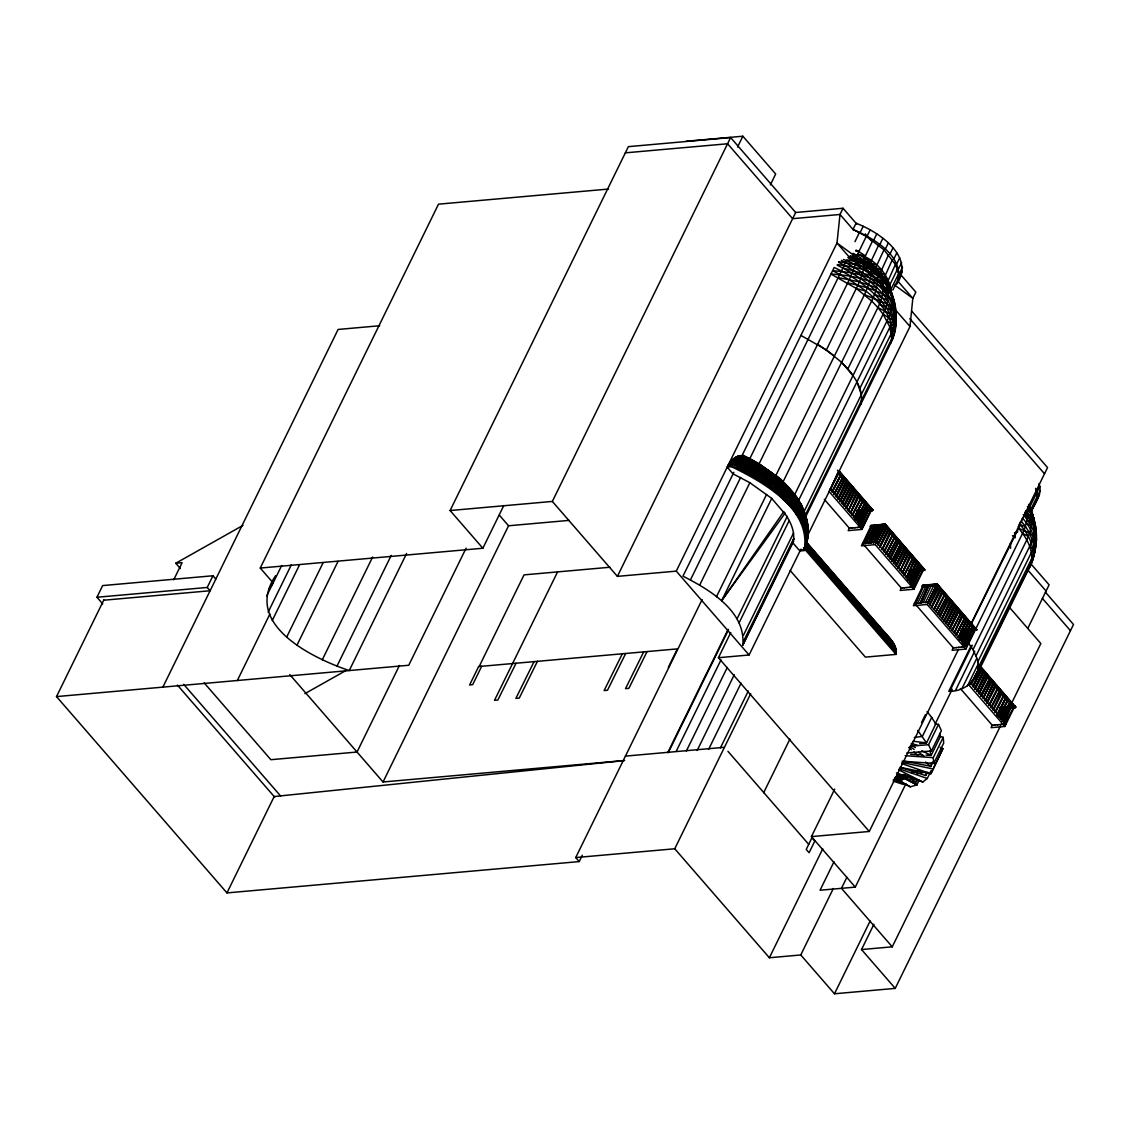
<?xml version="1.0" encoding="UTF-8"?>
<svg xmlns="http://www.w3.org/2000/svg" width="1130" height="1130" viewBox="0 0 1130 1130"><rect width="100%" height="100%" fill="white"/><g stroke="black" fill="none" stroke-linecap="round" stroke-linejoin="round"><path stroke-width="1.5" d="M1028.611 504.39C1035.687 517.144 1036.436 533.233 1029.713 546.284L975.939 656.064C984.922 674.384 967.111 692.182 948.79 691.292L971.277 645.414M896.599 284.393C915.752 256.595 878.759 231.82 856.046 223.246L853.009 229.447L866.286 236.368L857.727 254.052C883.152 267.344 898.731 295.778 895.85 324.31C894.918 328.406 894.395 338.845 894.169 326.146C892.968 319.267 889.762 312.996 885.892 307.261C872.84 289.464 854.026 276.68 834.194 267.485L742.339 454.966L743.385 456.153L737.763 456.336L740.009 456.139C769.262 474.854 816.75 504.432 805.944 545.465C813.374 522.696 801.227 498.528 784.488 483.245C771.903 471.832 757.312 462.65 741.803 455.715C735.348 455.616 730.39 460.814 727.579 466.139L732.014 465.744L756.507 478.273L775.025 491.239L802.724 517.724L807.766 529.532L808.148 534.222L804.122 550.564L799.856 550.946L792.893 542.909C795.647 533.077 791.071 522.611 785.576 514.545L771.62 498.344L749.741 482.637L732.975 473.823L727.113 467.071L731.562 466.676C763.061 482.157 811.778 508.811 804.122 550.564M796.594 498.401L794.87 495.576L798.797 502.031L798.232 501.113L887.106 320.708C893.138 308.9 893.42 294.337 887.304 282.5L895.426 264.392L883.999 249.801L866.286 236.368M975.939 656.064L973.001 649.679L1026.789 539.9C1032.085 529.349 1033.371 516.636 1029.077 505.506L1030.744 510.139M756.055 479.219L759.869 470.052L760.335 465.009L742.622 455.828L740.616 455.814L749.487 459.063M806.679 538.784L806.608 541.044C814.448 500.392 773.09 471.168 740.927 455.814L739.19 455.969L741.803 455.715L750.927 459.769L760.335 465.009L776.55 476.38C780.689 480.688 776.268 487.567 774.573 492.172M892.446 259.547L884.282 277.585C890.03 289.04 888.787 302.925 883.081 314.154L794.461 495.067M783.387 499.954C785.59 494.982 788.528 488.033 784.488 483.245L798.048 499.813L798.599 506.085L795.986 514.489M895.426 264.392L898.633 273.63L898.082 281.356C903.689 255.239 873.264 238.204 853.009 229.447M807.413 535.493C810.323 499.262 768.047 471.224 740.009 456.139L736.35 456.916L740.927 455.814L750.899 460.037L760.335 465.009L777.624 477.354L760.645 465.998L750.56 461.139L750.927 459.769M860.763 404.356C864.125 391.22 855.89 378.578 847.853 368.903L877.911 307.544C883.236 296.879 885.524 283.8 880.383 272.613L888.618 254.646M859.845 388.452L889.903 327.093C900.935 306.738 890.045 283.249 875.694 267.697L883.999 249.801M975.218 678.155L1028.992 568.376C1038.71 549.279 1039.36 524.8 1028.455 506.113M1035.546 546.256L1033.385 555.847M977.634 662.208L1031.422 552.429C1038.315 538.911 1037.552 521.749 1027.792 509.743L1027.255 519.701L1024.232 529.942L965.896 649.072L952.082 650.301L953.268 647.871L963.777 646.939M797.822 500.251L781.014 479.473L759.12 463.766L849.365 279.477L855.396 264.688L857.727 254.052C874.168 258.219 889.239 274.463 891.288 291.667M807.102 536.552L909.989 326.499L912.814 298.334L915.851 292.119L896.486 269.816M974.667 629.777L936.417 585.721L937.166 583.928L976.673 629.523C974.696 632.179 973.608 626.401 976.673 629.523M936.417 585.721L922.645 586.738C921.6 583.603 925.103 586.88 922.645 586.738M838.418 471.704L872.191 510.591C867.628 509.588 874.168 508.006 872.191 510.591L857.755 511.862L857.246 510.633L858.249 510.478M870.453 526.086C871.936 523.614 871.47 529.179 870.453 526.086L885.228 524.108L870.651 525.521M910.3 571.187L909.184 570.918L910.201 570.311M962.252 631.02C960.952 632.97 960.881 628.28 962.223 630.342M1000.106 707.903C1001.59 705.431 1001.109 710.996 1000.106 707.903L1015.362 706.462C1015.87 709.838 1011.082 704.499 1015.362 706.462M925.597 762.044L930.795 766.535L931.403 762.524M1031.309 511.565C1034.967 502.836 1043.004 493.669 1038.993 483.612M979.625 666.644L970.995 684.483L1031.054 563.573C1034.12 550.536 1026.704 537.894 1018.596 528.261L1022.495 518.034C1031.831 528.642 1040.151 544.674 1031.874 558.234L978.086 668.014M1035.546 535.253L1035.589 529.405M1026.534 571.498C1039.374 557.457 1031.549 536.976 1020.15 524.829L1025.517 526.509L1029.585 532.965L1034.176 545.394L1034.741 552.711M1036.041 532.061L1035.631 540.931L1036.422 539.886C1036.38 529.659 1031.111 520.294 1024.755 512.625M1028.992 568.376L1033.823 556.454L1034.628 551.143L1029.713 546.284M1035.645 544.942L1036.422 539.886M1035.631 526.848L1031.69 519.037L1023.257 514.687C1030.744 523.684 1037.933 535.295 1035.532 547.471L1034.176 545.394M806.975 523.275C801.707 489.417 765.42 472.905 739.062 456.675L732.254 459.825L736.04 459.486C759.699 473.202 779.771 492.002 796.452 513.557C802.907 523.43 808.388 535.606 805.351 547.584C813.36 527.95 798.317 508.542 785.308 495.265C772.496 479.53 755.363 467.778 738.074 457.41L734.952 457.692L739.062 456.675C768.372 471.168 805.393 491.748 807.611 528.261M760.645 465.998L777.963 478.103L797.498 498.528L783.034 481.917L871.668 301.004C876.612 290.848 879.903 278.672 875.694 267.697L881.16 269.872M793.712 541.228L742.806 645.117C745.913 610.991 709.414 589.648 682.972 576.173L733.864 472.284M805.266 517.611L890.821 342.997C909.071 306.442 876.725 271.214 843.489 259.505M895.539 323.081C897.022 292.501 865.17 272.937 841.356 260.324M890.821 342.997C900.878 308.518 858.037 283.955 832.626 270.692C856.3 272.471 891.358 277.867 894.791 306.823M892.347 339.494L894.395 331.81L889.903 327.093L883.081 314.154L877.911 307.544L871.668 301.004L856.455 288.546L830.974 274.053C852.204 275.367 876.16 279.845 892.333 294.563M895.299 326.98C896.669 295.227 863.405 275.169 838.587 262.301M790.138 570.466L865.382 657.123L896.019 654.397C897.799 645.357 889.889 638.026 884.013 632.334L862.204 607.206M890.172 290.353L890.045 284.336L897.503 269.124M807.272 533.36L807.992 525.605L803.289 510.322L798.67 502.737L786.48 488.668M804.574 549.632C809.913 536.679 804.814 522.625 797.229 511.622C780.703 490.25 760.617 471.761 737.071 458.356L733.582 458.667L738.074 457.41C755.829 465.475 771.635 477.566 786.409 490.166M806.368 543.276L807.555 538.304L806.792 533.515L801.368 521.622L803.43 512.088C785.336 489.671 761.422 472.213 735.023 460.814L730.969 461.167L737.071 458.356L749.303 464.162L759.869 470.052L777.638 484.219L798.726 504.361L803.289 510.322L807.442 521.905M922.391 569.294C925.315 567.246 924.637 572.698 922.391 569.294L909.198 570.466M1032.721 557.415L1031.775 561.215L1032.594 560.07L1031.874 558.234M924.721 569.69L885.214 524.094L884.479 525.888L922.716 569.944M937.137 584.154L922.504 585.51M807.159 537.259C812.64 519.489 796.113 505.491 785.83 493.485C773.118 477.496 754.204 468.018 736.04 459.486L731.562 466.676M406.602 553.488L349.241 670.556C312.276 658.154 242.724 624.24 275.565 575.721M802.06 509.333L799.955 503.076L801.806 505.618L796.763 497.398L783.655 482.637L775.844 475.546L864.478 294.633C869.055 284.901 873.179 273.728 870.298 262.909L878.674 245.083M858.348 511.353L854.478 519.122M885.044 524.716L870.453 526.326M805.577 536.425L807.371 531.524L802.131 519.673L796.452 513.557M847.853 368.903L841.61 362.363L826.397 349.905L859.492 281.879L863.447 269.943L864.266 258.332L872.727 240.577M922.73 585.241L937.18 583.942L936.685 584.888L976.08 630.258M940.174 747.368L942.928 748.625L930.908 773.739L899.96 767.256M942.928 748.625L930.908 773.739L901.571 763.513M803.585 512.526L891.429 333.195L895.059 322.502C888.109 294.619 861.385 277.26 837.189 265.169M1031.054 563.573L1032.594 560.07M759.12 463.766L749.882 458.568L846.85 259.886C866.583 262.612 887.248 273.262 891.838 294.139M742.806 645.117L793.881 538.841M745.094 473.117L750.56 461.139C768.697 470.815 785.703 483.16 798.048 499.813M102.717 603.914L96.94 597.261L102.661 585.58L212.948 575.763L215.816 579.068M582.317 855.241L579.21 861.583L226.961 892.912L56.514 696.603L103.875 599.875M173.738 579.775L182.114 562.684L175.757 563.249L180.362 568.545M96.94 597.261L207.228 587.459L212.948 575.763M162.875 687.139L338.11 329.452L379.666 325.751M269.364 588.377L273.163 582.925L260.253 568.051L438.511 204.163L608.533 189.049M266.708 595.891L281.695 565.523M268.163 612.121L291.413 564.661M237.328 680.514L269.886 614.028M272.245 620.539L299.365 565.17M286.653 637.136L323.081 562.782M296.936 645.272L338.011 561.412M322.248 659.878L372.632 557.034M336.938 666.206L391.206 555.423M226.961 892.912L274.18 796.537L623.647 760.659M503.796 505.52L482.863 548.248L450.107 510.534L628.379 146.646L730.616 137.549L795.661 212.482L843.037 208.259L856.71 224.008M399.441 665.471L357.038 752.029L270.861 759.699L204.177 682.887M466.111 548.135L408.735 665.259L56.5 696.589M289.746 674.539L383.042 781.988L508.557 525.775L569.167 520.379M450.107 510.534L552.344 501.438L730.616 137.549M479.162 666.516L524.052 574.873L610.059 567.232M737.537 147.07L742.862 136.221L775.674 174.02L770.363 184.882M557.584 571.893L494.502 700.318L497.85 700.021L516.057 663.239M552.344 501.438L617.404 576.371L795.661 212.482M843.037 208.259L840 214.474L836.991 243.035L676.263 571.13L617.404 576.371M854.972 241.651L859.436 232.526M860.184 232.498L863.221 226.297M690.501 579.789L740.616 477.467M867.134 236.085L870.185 229.884M699.738 584.973L749.868 482.665M873.73 240.125L876.767 233.924M668.339 667.35L677.379 648.888L481.846 666.276M579.21 861.583L575.721 857.571L702.14 599.536M879.804 244.546L882.855 238.345M885.256 249.236L888.293 243.035M716.462 596.753L766.592 494.432M889.946 254.123L892.983 247.908M785.209 513.048L721.632 600.68L771.748 498.358M893.788 259.067L896.824 252.866M896.697 263.996L899.734 257.781M898.604 268.785L901.641 262.57M898.633 273.63L891.174 288.856L889.409 287.303M899.48 273.333L902.517 267.132M892.841 290.043L898.802 277.867M899.296 277.556L902.333 271.341M667.901 752.326L728.158 629.325M668.254 752.735L728.511 629.735M737.113 618.717L787.243 516.396M958.438 649.453L869.281 831.468L718.426 657.716L730.757 632.546M739.105 622.828L789.22 520.506M676.206 751.323L721.011 659.864M894.847 308.476L894.014 301.908C881.457 290.452 863.843 286.653 847.74 282.853M686.334 751.055L727.282 667.463M743.427 635.314L793.557 532.993M800.902 522.568L801.368 521.622M743.653 641.021L793.783 538.699M805.351 515.096L891.655 338.901L889.903 327.093M697.168 750.447L734.26 674.751M837.923 472.721L838.969 473.089L830.14 489.77L837.923 472.721L830.465 489.29M718.426 657.716L749.077 654.99L800.902 549.18M805.761 543.262L806.213 542.329M831.793 491.677L840.635 474.995L832.485 491.621M708.595 749.416L741.04 683.184M833.827 494.008L842.655 477.326L834.505 493.951M835.847 496.338L843.983 479.713L836.214 496.748L845.042 480.066L843.983 479.713M836.949 495.237L844.35 480.137M837.867 498.669L846.003 482.044L838.234 499.079L847.062 482.397L846.003 482.044M838.234 499.079L846.37 482.468M848.037 484.375L839.887 501L848.037 484.375L849.082 484.728L840.254 501.409L848.39 484.784M720.446 747.862L748.258 691.094M850.057 486.705L841.907 503.33L850.057 486.705L851.102 487.058L842.274 503.74L850.424 487.115M575.721 857.571L674.737 848.771L750.73 693.665M852.077 489.036L843.941 505.647L852.077 489.036L853.136 489.389L844.294 506.07M845.042 504.559L852.444 489.445M854.096 491.366L845.96 507.977L854.096 491.366L855.156 491.72L846.313 508.401L854.464 491.776M856.116 493.683L857.176 494.05L848.348 510.732L856.116 493.683L848.672 510.252M858.15 496.014L859.196 496.381L850.367 513.062L858.15 496.014L850.692 512.582M852.02 514.969L860.862 498.288L852.712 514.913M854.04 517.3L862.882 500.618L854.732 517.243M861.456 527.131L849.365 528.204L848.178 530.648L861.992 529.419L871.329 510.35M856.074 518.486L860.142 511.339M856.017 519.927L864.902 502.949L856.074 519.63M857.218 521.269L862.402 510.689L859.775 517.215M857.91 521.212L863.461 511.057M866.23 505.336L858.094 521.961L866.23 505.336L867.289 505.689L858.447 522.371M859.111 522.554L865.396 510.873M859.054 523.995L865.721 510.393L859.407 524.433M868.25 507.667L869.309 508.02L860.481 524.701L868.25 507.667L860.255 525.337M860.933 525.281L868.349 510.167L861.3 525.704M830.155 488.937L862.501 527.032L870.637 510.407M862.501 527.032L870.962 509.927M923.535 570.382L884.493 525.507L870.58 526.735L861.399 545.875L875.227 544.646L913.944 589.239L923.281 570.184M863.588 543.714L871.371 526.679L863.588 543.714L862.529 543.361L876.414 542.216M865.594 543.629L874.422 526.933L865.594 543.629L873.363 526.58L874.422 526.933M876.357 526.764L868.207 543.389L875.99 526.354L877.049 526.707L868.899 543.332L877.049 526.707M879.677 526.467L878.617 526.114L870.835 543.163L879.677 526.467L871.159 542.683M873.462 542.923L882.304 526.241L873.462 542.923L881.245 525.888L882.304 526.241M875.227 544.646L884.493 525.507M885.821 527.908L877.685 544.519L885.821 527.908L886.881 528.261L878.052 544.942M887.855 530.224L879.705 546.849L887.855 530.224L888.9 530.591L880.072 547.273M889.875 532.555L890.92 532.922L882.092 549.604L889.875 532.555L882.417 549.124M763.64 792.752L789.898 739.133M883.745 551.511L892.587 534.829L884.437 551.454M885.779 553.841L894.607 537.16L886.457 553.785M887.799 556.172L896.627 539.49L887.799 556.172L888.844 556.525L896.994 539.9L895.935 539.547M889.819 558.503L897.955 541.877L890.186 558.912L899.014 542.231L897.955 541.877M890.186 558.912L898.322 542.301M891.838 560.833L900.667 544.137L891.838 560.833L892.898 561.186L901.034 544.561L899.989 544.208M892.206 561.243L900.342 544.618M902.008 546.539L893.858 563.15L902.008 546.539L903.054 546.892L894.226 563.573L902.362 546.948M904.028 548.869L895.878 565.48L904.028 548.869L905.074 549.222L896.245 565.904M896.994 564.393L904.395 549.279M906.048 551.2L897.912 567.811L906.048 551.2L907.108 551.553L898.265 568.235L906.415 551.61M908.068 553.516L909.127 553.884L900.285 570.565L908.068 553.516L900.624 570.085M910.088 555.847L911.147 556.214L902.319 572.896L910.088 555.847L902.644 572.416M903.972 574.803L912.8 558.121L904.664 574.746M914.142 560.508L915.187 560.861L906.359 577.543L914.142 560.508L906.684 577.077M913.407 586.964L901.316 588.038L900.13 590.467L913.944 589.239M907.164 577.458L909.791 570.933M907.291 579.831L912.094 571.173M907.969 579.761L916.162 562.839L908.379 579.874L917.221 563.192L916.162 562.839M909.17 581.102L914.354 570.523L911.726 577.049M909.862 581.046L915.399 570.89M918.182 565.17L910.046 581.795L918.182 565.17L919.241 565.523L910.399 582.204M911.048 582.388L917.334 570.707M911.006 583.829L917.673 570.226L911.359 584.267M920.201 567.5L921.261 567.853L912.433 584.535L920.201 567.5L912.207 585.17M911.825 587.106L920.286 570L913.252 585.538M876.357 542.132L914.452 586.866L922.589 570.24M914.452 586.866L922.913 569.76L909.466 571.413M936.714 585.241L922.532 586.569L913.351 605.708L927.179 604.479L965.896 649.072M915.173 603.138L923.323 586.512L915.54 603.547L914.481 603.194L915.54 603.547M917.546 603.462L925.682 586.837M920.908 601.711L927.942 586.188L920.159 603.222M925.413 602.756L933.564 586.131M905.681 784.234L855.283 887.106L811.439 836.61L834.717 789.107M922.928 586.922L936.812 585.764L927.97 602.445L936.12 585.82M927.179 604.479L936.445 585.34L975.487 630.215M937.773 587.727L929.637 604.352L937.773 587.727L938.832 588.094L929.99 604.776M939.793 590.058L931.657 606.683L939.793 590.058L940.852 590.425L932.024 607.107M941.827 592.388L942.872 592.756L934.044 609.437L941.827 592.388L934.369 608.957M935.697 611.344L944.539 594.663L936.389 611.288M937.716 613.675L946.559 596.993L937.716 613.675L938.776 614.028L946.912 597.403L945.867 597.05M674.737 848.771L769.375 957.76L822.767 848.757M939.75 616.005L947.886 599.38L940.103 616.415L948.946 599.733L947.886 599.38M941.77 618.336L949.906 601.711L942.138 618.746L950.966 602.064L949.906 601.711M942.138 618.746L950.274 602.135M943.79 620.667L951.926 604.042L944.157 621.076L952.986 604.395L951.926 604.042M944.157 621.076L952.293 604.451M953.96 606.372L945.81 622.983L953.96 606.372L955.005 606.725L946.177 623.407L954.313 606.782M955.98 608.703L947.83 625.314L955.98 608.703L957.025 609.056L948.197 625.738M948.932 624.226L956.347 609.112M833.982 861.795L820.055 890.228L855.283 887.106M958 611.019L949.864 627.644L958 611.019L959.059 611.386L950.217 628.068L958.367 611.443M951.884 629.975L960.712 613.293L952.576 629.918M962.04 615.681L963.099 616.048L954.271 632.729L962.04 615.681L954.596 632.249M955.924 634.636L964.752 617.955L956.616 634.58M769.375 957.76L800.76 954.963L833.333 888.491M966.094 620.342L967.139 620.695L958.311 637.377L966.094 620.342L958.635 636.91M959.116 637.292L961.743 630.766M959.229 639.665L964.045 631.006M959.921 639.594L968.113 622.672L960.331 639.707L969.159 623.025L968.113 622.672M961.856 639.425L966.305 630.356L962.944 638.379M921.543 722.522L925.399 714.64M961.814 640.88L967.351 630.724M1019.006 524.956L1020.503 521.905M970.133 625.003L961.997 641.628L970.133 625.003L971.193 625.356M846.879 877.276L841.469 888.335L892.248 946.827L1000.601 725.658M965.43 635.215L1047.552 467.58L911.656 311.075M963 642.221L969.286 630.54M962.958 643.662L969.611 630.06L963.311 644.1M1029.303 507.921L1039.798 486.493M965.062 644.312L964.017 643.959L972.845 627.263L964.144 645.004M1030.362 510.492L1040.109 490.59M964.512 645.428L973.213 627.687L972.153 627.334M964.102 646.459L972.238 629.834L965.204 645.371M1031.238 509.941L1032.735 506.904M1033.498 505.35L1035.009 502.243M1031.28 511.226L1039.544 494.361M927.617 602.022L966.404 646.699L974.54 630.074M927.066 711.632L931.685 717.423L922.405 736.336L914.269 737.509M966.404 646.699L974.865 629.594L961.418 631.246M949.751 691.207L972.238 645.329M935.146 724.09L952.195 689.272M906.797 752.919L931.431 750.984L928.549 744.712L938.507 724.372L935.81 723.991M955.514 690.388L974.724 651.177M931.431 750.984L941.389 730.658L938.507 724.372M962.011 688.495L976.603 658.705M898.152 780.66L910.3 786.819L916.882 784.912L919.184 780.223M939.567 733.398L940.414 736.477L931.134 755.419L926.021 755.137M967.52 685.797L978.269 663.833M902.164 761.168L933.747 763.414L933.267 757.665L943.225 737.339L940.414 736.506M972.859 679.525L970.642 684.06L976.475 673.48M930.795 766.535L933.211 761.549M933.747 763.414L943.705 743.088L943.225 737.339M896.471 772.92L922.857 781.988L927.264 778.471L931.092 770.646M980.798 669.765L972.662 686.39L980.798 669.765L981.857 670.132L973.029 686.814M973.763 685.303L981.165 670.189M982.817 672.096L974.682 688.721L982.817 672.096L983.877 672.463L975.049 689.145L983.185 672.519M976.701 691.052L984.852 674.426L977.069 691.475L985.897 674.78L984.852 674.426M977.069 691.475L985.205 674.85M986.871 676.757L978.721 693.382L986.871 676.757L987.917 677.11L979.089 693.806L987.239 677.181M800.76 954.963L834.477 993.779L870.142 920.978M980.755 695.713L989.583 679.031L980.755 695.713L981.801 696.066L989.951 679.441L988.891 679.088M981.108 696.122L989.259 679.511M990.911 681.418L991.971 681.771L983.128 698.453L990.911 681.418L983.467 697.973M1045.419 592.148L1073.5 624.495L895.228 988.383L861.526 949.553L873.928 924.241M992.931 683.749L993.99 684.102L985.162 700.784L992.931 683.749L985.487 700.303M994.965 686.08L986.815 702.691L994.965 686.08L996.01 686.433L987.182 703.114M988.835 705.021L997.677 688.34L989.527 704.965M1027.806 628.337L1049.106 584.846L1030.645 563.573M990.855 707.352L999.697 690.67L991.547 707.295M992.889 709.682L1001.025 693.057L993.242 710.106L1002.084 693.425L1001.025 693.057M994.909 712.013L1003.737 695.331L995.601 711.957M996.928 714.344L1005.756 697.662L997.62 714.287M969.625 682.04L1006.067 724.019L992.253 725.248L991.052 727.692L1004.881 726.463L1014.217 707.394M997.027 715.7L1001.081 708.567M997.366 716.166L1006.124 698.086L1005.064 697.719M998.962 715.53L1003.016 708.397M998.948 716.674L1007.776 699.993L999.64 716.618M999.245 717.437L1003.341 707.917M1000.106 718.313L1005.644 708.157M1000.446 718.765L1006.336 708.1M1000.968 719.005L1009.81 702.323L1000.968 719.005L1002.028 719.358M1002.07 717.903L1010.163 702.733L1001.985 719.598M1001.943 721.039L1008.596 707.451L1003.03 719.98M1002.917 720.926L1040.843 643.521L1009.683 607.615M1011.138 704.71L1002.988 721.336L1011.83 704.654L1003.821 722.324M1004.104 720.234L1011.505 705.134M1004.174 722.748L1011.223 707.211M1005.022 723.666L1013.85 706.97M721.632 600.68L783.895 511.523M1035.772 500.689L1038.089 497.751M1033.498 505.915C1037.863 501.212 1037.665 494.064 1035.546 488.372M1027.269 569.026L1029.444 566.243M927.914 772.383L925.456 775.505L926.995 772.355L925.442 775.477L901.316 767.694M1033.102 520.054L1034.021 519.249L1029.077 505.506M895.017 328.322L894.169 326.146L887.106 320.708M1035.306 536.849L1036.394 535.987M175.757 563.249L242.964 525.394M304.888 693.65L346.133 670.415M1018.271 526.481L1020.856 525.196M918.266 780.322L915.526 781.678L910.385 781.282M732.014 465.744L728.624 464.331L734.006 462.297C763.315 476.634 796.481 495.124 807.978 527.555M857.91 511.862L857.84 511.099M894.847 777.595L904.65 774.573M911.176 772.567L919.354 770.053M1017.805 531.905L1014.556 532.852L1015.192 537.823L1012.452 535.691M895.045 778.231L906.825 775.816M916.938 773.753L925.357 772.03M895.271 324.395L895.059 322.502L892.658 320.087L883.081 314.154M906.147 783.98L903.266 784.39L893.293 781.197M895.059 778.852L911.938 777.002M919.679 743.568L926.544 742.919L935.781 723.935L931.685 717.423M686.136 141.264L742.862 136.221M625.342 152.847L727.579 143.764L792.624 218.683L840 214.474L853.87 230.449M728.624 464.331L733.003 463.95L746.45 470.334L757.368 476.422L775.858 489.361L803.148 515.803L807.766 529.532M832.16 492.101L841.003 475.419L839.943 475.052M834.18 494.432L843.022 477.736L841.963 477.383M857.557 510.181L871.343 508.924M857.317 510.435L871.654 508.98M857.246 510.633L870.481 509.39M857.218 510.859L870.905 509.559M872.657 509.63L857.515 511.579M857.274 511.311L872.77 509.856L838.884 470.744M857.359 511.509L872.798 510.068L838.813 470.928M857.472 511.664L872.628 510.421L838.742 471.083M260.253 568.051L482.863 548.248M852.387 515.393L861.215 498.711L860.17 498.344M854.407 517.724L863.235 501.028L862.19 500.675M856.427 520.04L865.269 503.359L864.21 503.005M870.552 525.676L885.185 524.32L924.58 570.24L909.551 571.625M849.011 527.781L850.057 528.134M870.51 526.538L884.649 525.281L923.846 570.424M870.693 526.905L884.677 525.605M870.835 527.032L884.861 525.93L876.018 542.612L884.169 525.987M103.72 600.214L210.095 590.75L207.228 587.459M800.323 549.999L803.162 549.759M884.112 551.934L892.94 535.239L891.895 534.886M886.132 554.251L894.974 537.569L893.915 537.216M909.382 570.113L923.591 568.814M909.269 570.269L922.433 569.096M909.17 570.692L922.419 569.506M909.226 571.13L924.75 569.901L885.101 524.235M909.311 571.342L924.707 570.085M904.339 575.227L913.167 558.531L912.122 558.178M900.963 587.614L902.008 587.967M922.433 585.707L937.081 584.337M922.405 585.919L936.996 584.549M922.405 586.159L936.911 584.789M922.447 586.371L936.812 585.015M914.551 603.265L928.366 602.036M936.064 611.768L944.892 595.072L943.847 594.719M952.237 630.399L961.079 613.717L960.02 613.35M961.333 629.947L975.854 628.746M961.22 630.102L974.385 628.93M961.122 630.526L974.371 629.339M961.122 630.752L974.484 629.565M961.263 631.176L976.701 629.735L937.053 584.069M961.376 631.331L976.659 629.918M961.503 631.458L976.334 630.201L936.784 584.648M956.291 635.06L965.119 618.364L964.074 618.011M962.35 642.038L1018.596 528.261L1029.585 532.965L1035.702 538.106M952.915 647.448L953.96 647.801M989.202 705.445L998.03 688.763L996.985 688.41M991.222 707.775L1000.05 691.094L999.005 690.741M1000.304 707.324L1013.681 706.038M1000.205 707.479L1015.121 706.278M1000.389 708.623L1015.531 706.674M1000.036 708.199L1015.644 706.9M1000.234 708.552L1015.686 707.112L980.642 666.488M1000.347 708.722L1015.63 707.295L980.487 666.827M1000.488 708.835L1015.319 707.578L980.289 667.223M995.262 712.437L1004.104 695.755L1003.045 695.388M999.316 717.098L1008.144 700.402L1007.098 700.049M625.427 756.111L724.443 747.297M991.886 724.824L992.945 725.192M383.042 781.988L624.636 760.504M811.439 836.61L869.281 831.468M861.526 949.553L892.248 946.827M834.477 993.779L895.228 988.383M910.949 746.097L928.549 744.712M893.477 779.502L903.802 779.305M907.249 779.234L914.142 779.107M910.667 754.303L922.603 754.953M905.201 755.673L933.267 757.665M837.457 264.589C854.421 267.132 875.27 269.703 886.655 283.8L870.863 275.565L843.135 268.022M893.406 779.997L901.909 780.646M838.827 261.764C853.913 264.067 871.64 266.468 882.346 278.305L870.298 262.909L850.466 255.86M913.068 741.238L926.515 742.862L917.673 730.404M838.502 277.669L859.492 281.879L876.527 287.684M855.608 251.015L858.828 251.595L865.269 255.804M904.141 761.168L930.894 766.281M893.491 780.59L902.121 782.242M902.023 762.467L932.97 768.951M849.35 257.923L870.835 265.155L876.555 270.211M856.455 288.546L866.06 291.229M864.266 258.332L871.216 260.31M852.755 254.391L857.557 255.818L870.835 265.155M911.218 743.356L917.842 745.503M864.478 294.633L886.866 303.829L894.423 309.253L895.596 312.516L895.384 307.388L891.768 303.207M870.298 262.909L876.541 265.027M899.212 768.824L927.264 778.471M903.435 774.417L922.857 781.988L898.562 769.798M1025.136 511.932L1033.498 517.724L1035.249 526.411M740.009 456.139L760.547 465.405M874.578 294.224L887.559 300.396M885.002 274.76L880.383 272.613L885.609 280.65M877.911 307.544L889.889 313.759L893.562 316.513L896.09 320.44M800.916 335.412L826.397 349.905M742.339 454.966L749.882 458.568M912.376 780.18L915.526 781.692L916.882 784.912L897.149 774.898M879.465 304.125L890.821 310.256M910.653 745.136L915.385 747.509M921.685 750.659L931.148 755.391L929.877 750.786M1022.678 533.374L1028.328 536.439M884.282 277.585L887.982 279.604M856.088 250.055L858.828 251.595M853.164 253.332L857.557 255.818M852.642 255.168L864.492 262.485L877.163 272.853M850.113 256.129C868.899 266.779 889.451 281.285 894.663 303.518M847.867 257.541L863.984 267.302L883.236 284.365M899.07 774.827L916.882 784.912M901.401 781.776L910.3 786.819M883.053 290.735L888.067 293.616M1026.52 523.091L1031.224 526.001M1027.255 519.701L1031.605 522.512M733.003 463.95L745.56 472.171M887.304 282.5L890.045 284.336M909.791 746.478L914.156 749.416M918.52 752.368L924.326 756.281M817.682 344.212L834.42 355.992M855.241 256.341L836.991 243.035L850.89 258.94M894.565 285.014L912.814 298.334L897.785 281.031M760.617 466.761L778.231 480.109M1027.792 509.743L1030.97 512.187L1033.498 517.724M756.507 478.273L734.006 462.297L729.768 462.679L735.023 460.814L747.269 468.597L775.025 491.239M797.498 498.528L785.181 484.021L777.963 478.103L785.731 484.968M887.417 287.02L891.019 290.919M908.704 747.467L911.303 749.713M913.902 751.959L917.8 755.32M776.55 476.38L785.181 484.021M775.844 475.546L783.034 481.917M1032.481 539.307L1036.139 543.714M896.09 310.609L909.989 326.499M1034.049 532.173L1035.998 534.391M865.283 233.896L871.06 240.549M909.777 318.603L1044.501 473.781M1027.608 569.774L1046.069 591.047M841.61 362.363L853.023 375.513M1042.369 598.349L1070.463 630.695M936.982 584.224L976.532 630.074M837.401 470.179L872.431 510.534M884.832 524.814L924.382 570.368M884.734 525.055L924.142 570.424M838.46 472.086L871.894 510.591M936.601 585.114L975.797 630.258M838.347 472.269L871.597 510.548M838.192 472.495L871.287 510.435M884.522 525.676L923.238 570.269M936.473 585.51L975.19 630.102M838.276 472.693L870.764 510.11M930.936 586.371L923.111 602.516M860.566 527.202L859.874 527.272M828.968 491.381L861.992 529.419M980.388 667.011L1015.503 707.465M980.176 667.449L1015.065 707.634M980.19 667.802L1014.782 707.648M857.938 527.442L857.246 527.498M909.89 587.275L909.198 587.332M961.842 647.109L961.15 647.165M978.947 666.672L1014.472 707.592M978.806 666.94L1013.893 707.338M855.311 527.668L854.619 527.738M907.263 587.501L906.571 587.572M959.215 647.335L958.523 647.405M852.684 527.908L851.992 527.964M904.636 587.741L903.944 587.798M956.587 647.575L955.895 647.631M824.321 499.347L849.365 528.204M863.744 544.745L901.316 588.038M915.696 604.578L953.268 647.871M1003.44 724.245L1002.748 724.316M968.438 684.483L1004.881 726.463M1000.813 724.485L1000.135 724.542M998.2 724.711L997.508 724.782M995.572 724.952L994.88 725.008M960.359 688.523L992.253 725.248M805.803 541.425L891.062 639.693M805.958 541.863L892.813 642.094M805.93 542.4L832.344 572.825M834.632 575.467L839.237 580.749M842.669 584.719L846.116 588.688M849.562 592.657L853.009 596.626M857.599 601.923L859.902 604.564M806.509 543.389L894.226 644.411M805.718 543.036L809.151 546.991M811.439 549.618L816.001 554.886M819.434 558.827L822.852 562.782M827.428 568.051L829.717 570.678M834.279 575.947L836.567 578.574M805.577 543.318L895.299 646.657M805.605 544.66L896.019 648.789M805.464 546.101L896.387 650.809M805.125 547.57L896.387 652.688M803.416 547.739L896.019 654.397M676.263 571.13L749.077 654.99M647.052 651.586L628.859 688.368L625.497 688.664L643.69 651.883M727.932 751.309L808.713 844.35M625.681 653.493L607.488 690.261L604.126 690.557L622.319 653.79M499.347 515.153L508.557 525.775M537.428 661.332L519.235 698.114L515.873 698.411L534.066 661.643M183.639 684.286L280.692 796.085M177.438 685.105L274.731 797.173M781.014 479.473L783.655 482.637M894.155 312.897L896.005 316.499L895.723 313.843M1025.941 510.576L1031.69 519.037M1021.449 521.41L1025.517 526.509M965.839 639.312L973.001 649.679M891.429 333.195L893.562 335.878M798.67 502.737L802.978 508.655M1030.165 508.825L1032.99 518.529M1027.41 506.537L1030.97 512.187M796.071 497.68L797.681 500.308M802.484 507.073L795.887 496.409L797.455 499.545M1028.696 504.743L1029.896 507.059M1034.105 521.34L1034.981 523.049M1028.71 505.209L1030.56 510.054M799.955 503.076L804.659 515.435M892.234 295.763L893.731 302.812M857.048 382.067L861.371 394.554M804.715 515.393L800.958 504.277L806.156 518.515L805.252 516.989L805.323 519.955M1034.388 524.942L1035.97 530.634M1034.402 524.08L1035.052 526.75M1033.399 554.745L1033.823 556.454M806.043 535.493L806.975 540.324M1032.608 514.136L1032.749 515.464M806.34 520.097L806.693 523.247M1010.474 543.431L1010.531 548.234M478.626 666.573L469.586 685.02L472.693 684.625L481.733 666.163L478.626 666.573M928.634 586.117L920.851 603.166L928.634 586.117M811.947 837.754L806.227 849.435L809.094 852.74L814.815 841.059L811.947 837.754"/></g></svg>
